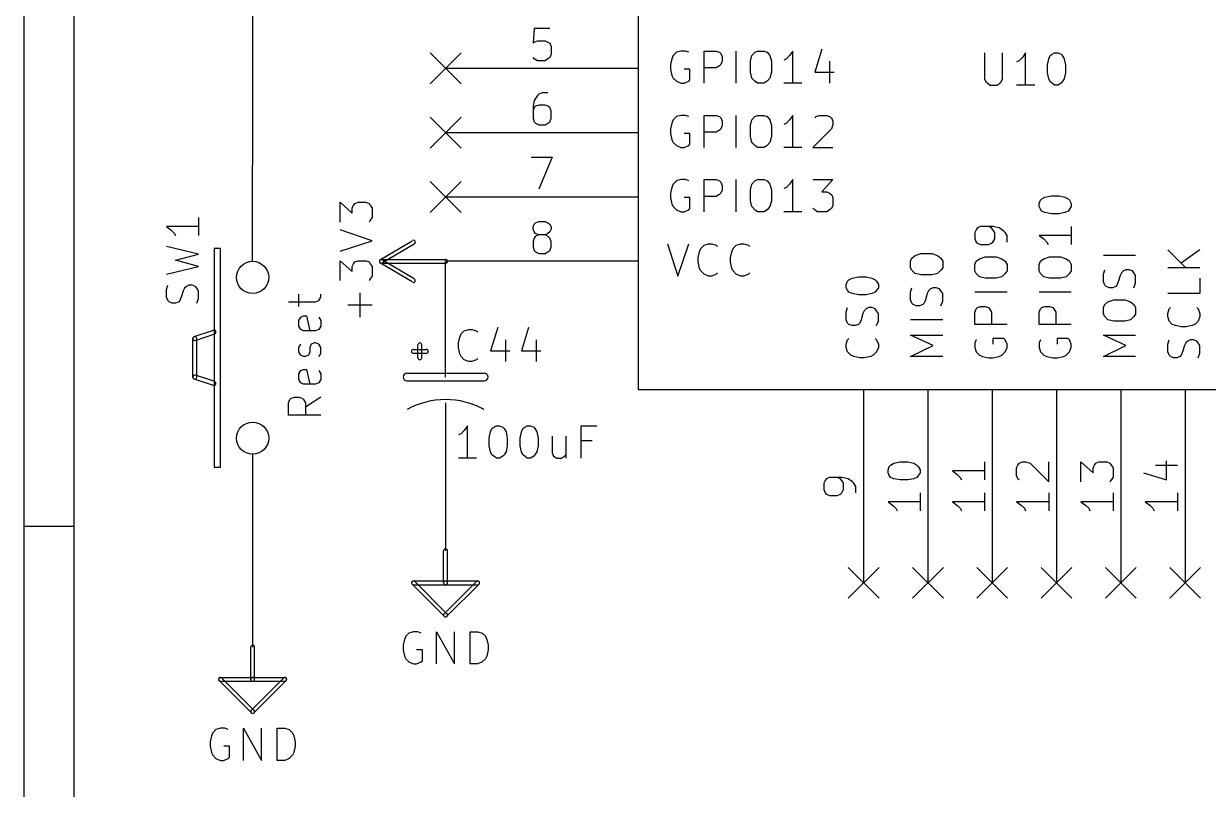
# Model space of a CAD drawing. Extents: x 10 to 287, y -200 to -10.
# Drawn here: x 10.01 to 56.79, y -70.38 to -40.14 of the extents above; entities that cross this region are included whole.
import ezdxf

# ---------------------------------------------------------------- set-up
doc = ezdxf.new("R2010")
doc.units = 0
doc.header["$MEASUREMENT"] = 0

msp = doc.modelspace()

# ---------------------------------------------------------------- linework, layer by layer
at = {"layer": 'Blue 2'}
for p, q in [((26.0604, -41.3004), (27.2796, -42.5196)), ((27.2796, -41.3004), (26.0604, -42.5196)), ((26.0604, -43.8404), (27.2796, -45.0596)), ((27.2796, -43.8404), (26.0604, -45.0596)), ((26.0604, -46.3804), (27.2796, -47.5996)), ((27.2796, -46.3804), (26.0604, -47.5996)), ((42.5704, -61.6204), (43.7896, -62.8396)), ((43.7896, -61.6204), (42.5704, -62.8396)), ((45.1104, -61.6204), (46.3296, -62.8396)), ((46.3296, -61.6204), (45.1104, -62.8396)), ((47.6504, -61.6204), (48.8696, -62.8396)), ((48.8696, -61.6204), (47.6504, -62.8396)), ((50.1904, -61.6204), (51.4096, -62.8396)), ((51.4096, -61.6204), (50.1904, -62.8396)), ((52.7304, -61.6204), (53.9496, -62.8396)), ((53.9496, -61.6204), (52.7304, -62.8396)), ((55.2704, -61.6204), (56.4896, -62.8396)), ((56.4896, -61.6204), (55.2704, -62.8396))]:
    msp.add_line(p, q, dxfattribs=at)
at = {"layer": 'Cyan 2'}
for p, q in [((41.529, -41.148), (41.2496, -42.0624)), ((35.6108, -41.529), (35.56, -41.7576)), ((35.6616, -41.402), (35.6108, -41.529)), ((35.7886, -41.275), (35.6616, -41.402)), ((35.9664, -41.2242), (35.7886, -41.275)), ((36.1442, -41.2242), (35.9664, -41.2242)), ((36.2712, -41.275), (36.1442, -41.2242)), ((36.8808, -42.4942), (36.8808, -41.2242)), ((36.8808, -41.2242), (37.3634, -41.2242)), ((37.3634, -41.2242), (37.4904, -41.275)), ((37.4904, -41.275), (37.5412, -41.3258)), ((37.5412, -41.3258), (37.592, -41.4528)), ((37.592, -41.6306), (37.5412, -41.7576)), ((37.592, -41.4528), (37.592, -41.6306)), ((38.1508, -42.4942), (38.1508, -41.2242)), ((38.7096, -41.6306), (38.7604, -41.402)), ((38.7096, -42.0624), (38.7096, -41.6306)), ((38.7604, -41.402), (38.8874, -41.275)), ((38.8874, -41.275), (38.989, -41.2242)), ((38.989, -41.2242), (39.243, -41.2242)), ((39.243, -41.2242), (39.37, -41.275)), ((39.37, -41.275), (39.4716, -41.402)), ((39.4716, -41.402), (39.5478, -41.6306)), ((39.5478, -41.6306), (39.5478, -42.0624)), ((40.132, -41.529), (40.0304, -41.5798)), ((40.259, -41.402), (40.132, -41.529)), ((40.386, -41.2242), (40.259, -41.402)), ((40.386, -42.4942), (40.386, -41.2242)), ((41.8338, -41.6306), (41.8338, -42.4942)), ((47.9552, -41.3004), (47.9552, -42.3164)), ((48.6664, -42.3164), (48.6664, -41.3004)), ((49.3268, -41.6052), (49.2252, -41.656)), ((49.4538, -41.4782), (49.3268, -41.6052)), ((49.5808, -41.3004), (49.4538, -41.4782)), ((49.5808, -42.5704), (49.5808, -41.3004)), ((50.4444, -41.783), (50.4952, -41.529)), ((50.4952, -41.529), (50.546, -41.402)), ((50.546, -41.402), (50.6222, -41.3512)), ((50.6222, -41.3512), (50.7238, -41.3004)), ((50.7238, -41.3004), (50.8508, -41.3004)), ((50.8508, -41.3004), (50.9778, -41.3512)), ((50.9778, -41.3512), (51.0286, -41.402)), ((51.0286, -41.402), (51.1048, -41.529)), ((51.1048, -41.529), (51.1556, -41.783)), ((35.56, -41.7576), (35.56, -41.9354)), ((35.56, -41.9354), (35.6108, -42.1894)), ((36.322, -41.9354), (36.0934, -41.9354)), ((36.322, -42.3672), (36.322, -41.9354)), ((37.3634, -41.8846), (36.8808, -41.8846)), ((37.4904, -41.8084), (37.3634, -41.8846)), ((37.5412, -41.7576), (37.4904, -41.8084)), ((38.7604, -42.291), (38.7096, -42.0624)), ((39.5478, -42.0624), (39.4716, -42.291)), ((41.2496, -42.0624), (42.0116, -42.0624)), ((50.4444, -42.0878), (50.4444, -41.783)), ((50.4952, -42.3164), (50.4444, -42.0878)), ((51.1556, -42.0878), (51.1048, -42.3164)), ((51.1556, -41.783), (51.1556, -42.0878)), ((35.6108, -42.1894), (35.6616, -42.291)), ((35.6616, -42.291), (35.7886, -42.418)), ((35.7886, -42.418), (35.9664, -42.4942)), ((35.9664, -42.4942), (36.0934, -42.4942)), ((36.0934, -42.4942), (36.2712, -42.418)), ((36.2712, -42.418), (36.322, -42.3672)), ((38.8874, -42.418), (38.7604, -42.291)), ((38.989, -42.4942), (38.8874, -42.418)), ((39.243, -42.4942), (38.989, -42.4942)), ((39.37, -42.418), (39.243, -42.4942)), ((39.4716, -42.291), (39.37, -42.418)), ((40.7416, -42.4942), (40.0304, -42.4942)), ((47.9552, -42.3164), (48.006, -42.4434)), ((48.006, -42.4434), (48.0822, -42.4942)), ((48.0822, -42.4942), (48.1838, -42.5704)), ((48.1838, -42.5704), (48.4378, -42.5704)), ((48.4378, -42.5704), (48.5648, -42.4942)), ((48.5648, -42.4942), (48.6156, -42.4434)), ((48.6156, -42.4434), (48.6664, -42.3164)), ((49.9364, -42.5704), (49.2252, -42.5704)), ((50.546, -42.4434), (50.4952, -42.3164)), ((50.6222, -42.4942), (50.546, -42.4434)), ((50.7238, -42.5704), (50.6222, -42.4942)), ((50.8508, -42.5704), (50.7238, -42.5704)), ((50.9778, -42.4942), (50.8508, -42.5704)), ((51.0286, -42.4434), (50.9778, -42.4942)), ((51.1048, -42.3164), (51.0286, -42.4434)), ((35.6616, -43.942), (35.6108, -44.069)), ((35.7886, -43.815), (35.6616, -43.942)), ((35.9664, -43.7642), (35.7886, -43.815)), ((36.1442, -43.7642), (35.9664, -43.7642)), ((36.2712, -43.815), (36.1442, -43.7642)), ((36.8808, -45.0342), (36.8808, -43.7642)), ((36.8808, -43.7642), (37.3634, -43.7642)), ((37.3634, -43.7642), (37.4904, -43.815)), ((37.4904, -43.815), (37.5412, -43.8658)), ((37.5412, -43.8658), (37.592, -43.9928)), ((38.1508, -45.0342), (38.1508, -43.7642)), ((38.7096, -44.1706), (38.7604, -43.942)), ((38.7604, -43.942), (38.8874, -43.815)), ((38.8874, -43.815), (38.989, -43.7642)), ((38.989, -43.7642), (39.243, -43.7642)), ((39.243, -43.7642), (39.37, -43.815)), ((39.37, -43.815), (39.4716, -43.942)), ((39.4716, -43.942), (39.5478, -44.1706)), ((40.259, -43.942), (40.132, -44.069)), ((40.386, -43.7642), (40.259, -43.942)), ((40.386, -45.0342), (40.386, -43.7642)), ((41.2496, -43.8658), (41.3004, -43.815)), ((41.3004, -43.815), (41.4274, -43.7642)), ((41.4274, -43.7642), (41.7322, -43.7642)), ((41.7322, -43.7642), (41.8338, -43.815)), ((41.8338, -43.815), (41.91, -43.8658)), ((41.91, -43.8658), (41.9608, -43.9928)), ((35.6108, -44.069), (35.56, -44.2976)), ((35.56, -44.2976), (35.56, -44.4754)), ((37.3634, -44.4246), (36.8808, -44.4246)), ((37.4904, -44.3484), (37.3634, -44.4246)), ((37.5412, -44.2976), (37.4904, -44.3484)), ((37.592, -44.1706), (37.5412, -44.2976)), ((37.592, -43.9928), (37.592, -44.1706)), ((38.7096, -44.6024), (38.7096, -44.1706)), ((39.5478, -44.1706), (39.5478, -44.6024)), ((40.132, -44.069), (40.0304, -44.1198)), ((41.91, -44.2976), (41.1734, -45.0342)), ((41.9608, -44.1198), (41.91, -44.2976)), ((41.9608, -43.9928), (41.9608, -44.1198)), ((35.56, -44.4754), (35.6108, -44.7294)), ((35.6108, -44.7294), (35.6616, -44.831)), ((35.6616, -44.831), (35.7886, -44.958)), ((36.322, -44.4754), (36.0934, -44.4754)), ((36.2712, -44.958), (36.322, -44.9072)), ((36.322, -44.9072), (36.322, -44.4754)), ((38.7604, -44.831), (38.7096, -44.6024)), ((38.8874, -44.958), (38.7604, -44.831)), ((39.4716, -44.831), (39.37, -44.958)), ((39.5478, -44.6024), (39.4716, -44.831)), ((35.7886, -44.958), (35.9664, -45.0342)), ((35.9664, -45.0342), (36.0934, -45.0342)), ((36.0934, -45.0342), (36.2712, -44.958)), ((38.989, -45.0342), (38.8874, -44.958)), ((39.243, -45.0342), (38.989, -45.0342)), ((39.37, -44.958), (39.243, -45.0342)), ((40.7416, -45.0342), (40.0304, -45.0342)), ((41.1734, -45.0342), (41.9608, -45.0342)), ((35.9664, -46.3042), (35.7886, -46.355)), ((36.1442, -46.3042), (35.9664, -46.3042)), ((36.2712, -46.355), (36.1442, -46.3042)), ((36.8808, -47.5742), (36.8808, -46.3042)), ((36.8808, -46.3042), (37.3634, -46.3042)), ((37.3634, -46.3042), (37.4904, -46.355)), ((38.1508, -47.5742), (38.1508, -46.3042)), ((38.8874, -46.355), (38.989, -46.3042)), ((38.989, -46.3042), (39.243, -46.3042)), ((39.243, -46.3042), (39.37, -46.355)), ((40.386, -46.3042), (40.259, -46.482)), ((40.386, -47.5742), (40.386, -46.3042)), ((41.1734, -46.3042), (41.9608, -46.3042)), ((41.9608, -46.3042), (41.529, -46.7868)), ((35.6108, -46.609), (35.56, -46.8376)), ((35.6616, -46.482), (35.6108, -46.609)), ((35.7886, -46.355), (35.6616, -46.482)), ((37.4904, -46.355), (37.5412, -46.4058)), ((37.5412, -46.4058), (37.592, -46.5328)), ((37.592, -46.7106), (37.5412, -46.8376)), ((37.592, -46.5328), (37.592, -46.7106)), ((38.7096, -46.7106), (38.7604, -46.482)), ((38.7096, -47.1424), (38.7096, -46.7106)), ((38.7604, -46.482), (38.8874, -46.355)), ((39.37, -46.355), (39.4716, -46.482)), ((39.4716, -46.482), (39.5478, -46.7106)), ((39.5478, -46.7106), (39.5478, -47.1424)), ((40.132, -46.609), (40.0304, -46.6598)), ((40.259, -46.482), (40.132, -46.609)), ((41.529, -46.7868), (41.7322, -46.7868)), ((41.7322, -46.7868), (41.8338, -46.8376)), ((22.5044, -47.9806), (22.5044, -47.1932)), ((22.5044, -47.1932), (22.987, -47.625)), ((23.0378, -47.3202), (23.0886, -47.244)), ((23.0886, -47.244), (23.2156, -47.1932)), ((23.2156, -47.1932), (23.5204, -47.1932)), ((23.5204, -47.1932), (23.6474, -47.244)), ((23.6474, -47.244), (23.6982, -47.3202)), ((35.56, -46.8376), (35.56, -47.0154)), ((35.56, -47.0154), (35.6108, -47.2694)), ((36.322, -47.0154), (36.0934, -47.0154)), ((36.322, -47.4472), (36.322, -47.0154)), ((37.3634, -46.9646), (36.8808, -46.9646)), ((37.4904, -46.8884), (37.3634, -46.9646)), ((37.5412, -46.8376), (37.4904, -46.8884)), ((38.7604, -47.371), (38.7096, -47.1424)), ((39.5478, -47.1424), (39.4716, -47.371)), ((41.8338, -46.8376), (41.91, -46.8884)), ((41.91, -46.8884), (41.9608, -47.0154)), ((41.9608, -47.0154), (41.9608, -47.3202)), ((50.1142, -47.244), (50.165, -47.117)), ((50.1142, -47.371), (50.1142, -47.244)), ((50.165, -47.117), (50.2158, -47.0662)), ((50.2158, -47.0662), (50.3428, -46.99)), ((50.3428, -46.99), (50.5968, -46.9392)), ((50.5968, -46.9392), (50.9016, -46.9392)), ((50.9016, -46.9392), (51.1302, -46.99)), ((51.1302, -46.99), (51.2572, -47.0662)), ((51.2572, -47.0662), (51.308, -47.117)), ((51.308, -47.117), (51.3842, -47.244)), ((51.3842, -47.244), (51.3842, -47.371)), ((22.987, -47.4218), (23.0378, -47.3202)), ((22.987, -47.625), (22.987, -47.4218)), ((23.6982, -47.3202), (23.7744, -47.4218)), ((23.7744, -47.4218), (23.7744, -47.8028)), ((35.6108, -47.2694), (35.6616, -47.371)), ((35.6616, -47.371), (35.7886, -47.498)), ((35.7886, -47.498), (35.9664, -47.5742)), ((35.9664, -47.5742), (36.0934, -47.5742)), ((36.0934, -47.5742), (36.2712, -47.498)), ((36.2712, -47.498), (36.322, -47.4472)), ((38.8874, -47.498), (38.7604, -47.371)), ((38.989, -47.5742), (38.8874, -47.498)), ((39.243, -47.5742), (38.989, -47.5742)), ((39.37, -47.498), (39.243, -47.5742)), ((39.4716, -47.371), (39.37, -47.498)), ((40.7416, -47.5742), (40.0304, -47.5742)), ((41.2496, -47.498), (41.1734, -47.4472)), ((41.3512, -47.5742), (41.2496, -47.498)), ((41.7322, -47.5742), (41.3512, -47.5742)), ((41.8338, -47.498), (41.7322, -47.5742)), ((41.91, -47.4472), (41.8338, -47.498)), ((41.9608, -47.3202), (41.91, -47.4472)), ((50.165, -47.4726), (50.1142, -47.371)), ((50.2158, -47.5488), (50.165, -47.4726)), ((50.3428, -47.5996), (50.2158, -47.5488)), ((50.5968, -47.6504), (50.3428, -47.5996)), ((50.9016, -47.6504), (50.5968, -47.6504)), ((51.1302, -47.5996), (50.9016, -47.6504)), ((51.2572, -47.5488), (51.1302, -47.5996)), ((51.308, -47.4726), (51.2572, -47.5488)), ((51.3842, -47.371), (51.308, -47.4726)), ((16.9164, -48.1584), (15.6464, -48.1584)), ((15.6464, -48.1584), (15.8242, -48.2854)), ((16.9164, -47.8028), (16.9164, -48.514)), ((23.6982, -47.9044), (23.6474, -47.9806)), ((23.7744, -47.8028), (23.6982, -47.9044)), ((47.8028, -48.1584), (47.6758, -48.2092)), ((48.2854, -48.1584), (47.8028, -48.1584)), ((48.2346, -48.2092), (48.1076, -48.1584)), ((48.5394, -48.2092), (48.2854, -48.1584)), ((51.3842, -48.1584), (51.3842, -48.8696)), ((15.8242, -48.2854), (15.9512, -48.4124)), ((15.9512, -48.4124), (16.002, -48.514)), ((23.7744, -48.7172), (22.5044, -48.2854)), ((47.625, -48.2854), (47.5742, -48.387)), ((47.5742, -48.387), (47.5742, -48.641)), ((47.5742, -48.641), (47.625, -48.768)), ((47.6758, -48.2092), (47.625, -48.2854)), ((48.2854, -48.2854), (48.2346, -48.2092)), ((48.3616, -48.387), (48.2854, -48.2854)), ((48.2854, -48.768), (48.3616, -48.641)), ((48.3616, -48.641), (48.3616, -48.387)), ((48.7172, -48.3362), (48.5394, -48.2092)), ((48.768, -48.387), (48.7172, -48.3362)), ((48.8442, -48.514), (48.768, -48.387)), ((48.8442, -48.768), (48.8442, -48.514)), ((51.3842, -48.514), (50.1142, -48.514)), ((50.1142, -48.514), (50.292, -48.641)), ((50.292, -48.641), (50.419, -48.768)), ((16.9164, -49.2506), (15.6464, -48.9458)), ((22.5044, -49.1236), (23.7744, -48.7172)), ((35.433, -48.8442), (35.8394, -50.1142)), ((35.8394, -50.1142), (36.2712, -48.8442)), ((36.703, -49.149), (36.7538, -49.022)), ((36.7538, -49.022), (36.8808, -48.895)), ((36.8808, -48.895), (37.0586, -48.8442)), ((37.0586, -48.8442), (37.1856, -48.8442)), ((37.1856, -48.8442), (37.3634, -48.895)), ((37.3634, -48.895), (37.4142, -48.9458)), ((37.973, -49.149), (38.0238, -49.022)), ((38.0238, -49.022), (38.1508, -48.895)), ((38.1508, -48.895), (38.3286, -48.8442)), ((38.3286, -48.8442), (38.4556, -48.8442)), ((38.4556, -48.8442), (38.6334, -48.895)), ((38.6334, -48.895), (38.6842, -48.9458)), ((47.625, -48.768), (47.6758, -48.8188)), ((47.6758, -48.8188), (47.8028, -48.8696)), ((47.8028, -48.8696), (48.1076, -48.8696)), ((48.1076, -48.8696), (48.2346, -48.8188)), ((48.2346, -48.8188), (48.2854, -48.768)), ((50.419, -48.768), (50.4698, -48.8696)), ((55.1942, -49.0728), (55.9054, -49.784)), ((56.4642, -49.0728), (55.7276, -49.6062)), ((16.002, -49.4792), (16.9164, -49.2506)), ((16.9164, -49.7332), (16.002, -49.4792)), ((22.5044, -50.292), (22.5044, -49.5046)), ((22.5044, -49.5046), (22.987, -49.9364)), ((23.0378, -49.6316), (23.0886, -49.5554)), ((23.0886, -49.5554), (23.2156, -49.5046)), ((23.2156, -49.5046), (23.5204, -49.5046)), ((23.5204, -49.5046), (23.6474, -49.5554)), ((23.6474, -49.5554), (23.6982, -49.6316)), ((36.6522, -49.3776), (36.703, -49.149)), ((36.6522, -49.5554), (36.6522, -49.3776)), ((36.703, -49.8094), (36.6522, -49.5554)), ((37.9222, -49.3776), (37.973, -49.149)), ((37.9222, -49.5554), (37.9222, -49.3776)), ((37.973, -49.8094), (37.9222, -49.5554)), ((45.0342, -49.53), (45.085, -49.403)), ((45.0342, -49.784), (45.0342, -49.53)), ((45.085, -49.403), (45.212, -49.3014)), ((45.212, -49.3014), (45.4406, -49.2252)), ((45.4406, -49.2252), (45.8724, -49.2252)), ((45.8724, -49.2252), (46.101, -49.3014)), ((46.101, -49.3014), (46.228, -49.403)), ((46.228, -49.403), (46.3042, -49.53)), ((46.3042, -49.53), (46.3042, -49.784)), ((47.5742, -49.657), (47.625, -49.53)), ((47.625, -49.53), (47.752, -49.4284)), ((47.752, -49.4284), (47.9806, -49.3522)), ((47.9806, -49.3522), (48.4124, -49.3522)), ((48.4124, -49.3522), (48.641, -49.4284)), ((48.641, -49.4284), (48.768, -49.53)), ((48.768, -49.53), (48.8442, -49.657)), ((50.1142, -49.657), (50.165, -49.53)), ((50.165, -49.53), (50.292, -49.4284)), ((50.292, -49.4284), (50.5206, -49.3522)), ((50.5206, -49.3522), (50.9524, -49.3522)), ((50.9524, -49.3522), (51.181, -49.4284)), ((51.181, -49.4284), (51.308, -49.53)), ((51.308, -49.53), (51.3842, -49.657)), ((53.9242, -49.3014), (52.6542, -49.3014)), ((15.6464, -50.038), (16.9164, -49.7332)), ((22.987, -49.7332), (23.0378, -49.6316)), ((22.987, -49.9364), (22.987, -49.7332)), ((23.6982, -49.6316), (23.7744, -49.7332)), ((23.7744, -49.7332), (23.7744, -50.1142)), ((36.7538, -49.911), (36.703, -49.8094)), ((36.8808, -50.038), (36.7538, -49.911)), ((37.0586, -50.1142), (36.8808, -50.038)), ((37.3634, -50.038), (37.1856, -50.1142)), ((37.4142, -49.9872), (37.3634, -50.038)), ((38.0238, -49.911), (37.973, -49.8094)), ((38.1508, -50.038), (38.0238, -49.911)), ((38.3286, -50.1142), (38.1508, -50.038)), ((38.6334, -50.038), (38.4556, -50.1142)), ((38.6842, -49.9872), (38.6334, -50.038)), ((45.085, -49.8856), (45.0342, -49.784)), ((45.212, -50.0126), (45.085, -49.8856)), ((45.4406, -50.0634), (45.212, -50.0126)), ((46.101, -50.0126), (45.8724, -50.0634)), ((46.228, -49.8856), (46.101, -50.0126)), ((46.3042, -49.784), (46.228, -49.8856)), ((47.5742, -49.911), (47.5742, -49.657)), ((47.625, -50.0126), (47.5742, -49.911)), ((47.752, -50.1396), (47.625, -50.0126)), ((48.768, -50.0126), (48.641, -50.1396)), ((48.8442, -49.911), (48.768, -50.0126)), ((48.8442, -49.657), (48.8442, -49.911)), ((50.1142, -49.911), (50.1142, -49.657)), ((50.165, -50.0126), (50.1142, -49.911)), ((50.292, -50.1396), (50.165, -50.0126)), ((51.308, -50.0126), (51.181, -50.1396)), ((51.3842, -49.911), (51.308, -50.0126)), ((51.3842, -49.657), (51.3842, -49.911)), ((52.6542, -50.038), (52.705, -49.8602)), ((52.6542, -50.3428), (52.6542, -50.038)), ((53.3654, -49.9872), (53.3146, -50.0888)), ((53.4416, -49.911), (53.3654, -49.9872)), ((53.5432, -49.8602), (53.4416, -49.911)), ((53.6702, -49.8602), (53.5432, -49.8602)), ((53.7972, -49.911), (53.6702, -49.8602)), ((53.848, -49.9872), (53.7972, -49.911)), ((53.9242, -50.0888), (53.848, -49.9872)), ((56.4642, -49.784), (55.1942, -49.784)), ((15.6464, -50.6476), (15.6972, -50.4698)), ((16.4338, -50.5206), (16.3576, -50.5968)), ((16.5354, -50.4698), (16.4338, -50.5206)), ((16.6624, -50.4698), (16.5354, -50.4698)), ((16.7894, -50.5206), (16.6624, -50.4698)), ((16.8402, -50.5968), (16.7894, -50.5206)), ((23.6982, -50.2158), (23.6474, -50.292)), ((23.7744, -50.1142), (23.6982, -50.2158)), ((37.1856, -50.1142), (37.0586, -50.1142)), ((38.4556, -50.1142), (38.3286, -50.1142)), ((42.4942, -50.4444), (42.545, -50.3174)), ((42.4942, -50.5714), (42.4942, -50.4444)), ((42.545, -50.3174), (42.5958, -50.2666)), ((42.5958, -50.2666), (42.7228, -50.1904)), ((42.7228, -50.1904), (42.9768, -50.1396)), ((42.9768, -50.1396), (43.2816, -50.1396)), ((43.2816, -50.1396), (43.5102, -50.1904)), ((43.5102, -50.1904), (43.6372, -50.2666)), ((43.6372, -50.2666), (43.688, -50.3174)), ((43.688, -50.3174), (43.7642, -50.4444)), ((43.7642, -50.4444), (43.7642, -50.5714)), ((45.8724, -50.0634), (45.4406, -50.0634)), ((47.9806, -50.1904), (47.752, -50.1396)), ((48.4124, -50.1904), (47.9806, -50.1904)), ((48.641, -50.1396), (48.4124, -50.1904)), ((50.5206, -50.1904), (50.292, -50.1396)), ((50.9524, -50.1904), (50.5206, -50.1904)), ((51.181, -50.1396), (50.9524, -50.1904)), ((52.705, -50.4698), (52.6542, -50.3428)), ((52.7558, -50.5206), (52.705, -50.4698)), ((52.8828, -50.5714), (52.7558, -50.5206)), ((53.1368, -50.5206), (53.0098, -50.5714)), ((53.1876, -50.4698), (53.1368, -50.5206)), ((53.2384, -50.3428), (53.1876, -50.4698)), ((53.3146, -50.0888), (53.2384, -50.3428)), ((53.848, -50.5714), (53.9242, -50.3936)), ((53.9242, -50.3936), (53.9242, -50.0888)), ((56.4642, -50.1904), (56.4642, -50.8)), ((15.6464, -50.9524), (15.6464, -50.6476)), ((15.6972, -51.0794), (15.6464, -50.9524)), ((16.2306, -50.9524), (16.1798, -51.0794)), ((16.3068, -50.6984), (16.2306, -50.9524)), ((16.3576, -50.5968), (16.3068, -50.6984)), ((16.9164, -50.6984), (16.8402, -50.5968)), ((16.9164, -51.0032), (16.9164, -50.6984)), ((20.8788, -51.308), (20.8788, -50.8254)), ((21.6662, -51.0794), (21.7424, -50.9524)), ((21.7424, -50.9524), (21.7424, -50.8254)), ((23.2918, -51.7398), (23.2918, -50.7746)), ((42.545, -50.673), (42.4942, -50.5714)), ((42.5958, -50.7492), (42.545, -50.673)), ((42.7228, -50.8), (42.5958, -50.7492)), ((42.9768, -50.8508), (42.7228, -50.8)), ((43.2816, -50.8508), (42.9768, -50.8508)), ((43.5102, -50.8), (43.2816, -50.8508)), ((43.6372, -50.7492), (43.5102, -50.8)), ((43.688, -50.673), (43.6372, -50.7492)), ((43.7642, -50.5714), (43.688, -50.673)), ((45.0342, -50.7492), (45.085, -50.5714)), ((45.0342, -51.054), (45.0342, -50.7492)), ((45.6946, -50.8), (45.6184, -51.054)), ((45.7454, -50.6984), (45.6946, -50.8)), ((45.8216, -50.6222), (45.7454, -50.6984)), ((45.9232, -50.5714), (45.8216, -50.6222)), ((46.0502, -50.5714), (45.9232, -50.5714)), ((46.1772, -50.6222), (46.0502, -50.5714)), ((46.228, -50.6984), (46.1772, -50.6222)), ((46.3042, -50.8), (46.228, -50.6984)), ((46.3042, -51.1048), (46.3042, -50.8)), ((48.8442, -50.7492), (47.5742, -50.7492)), ((51.3842, -50.7492), (50.1142, -50.7492)), ((53.0098, -50.5714), (52.8828, -50.5714)), ((56.4642, -50.8), (55.1942, -50.8)), ((15.748, -51.1302), (15.6972, -51.0794)), ((15.875, -51.181), (15.748, -51.1302)), ((16.002, -51.181), (15.875, -51.181)), ((16.129, -51.1302), (16.002, -51.181)), ((16.1798, -51.0794), (16.129, -51.1302)), ((16.8402, -51.181), (16.9164, -51.0032)), ((20.4724, -51.1302), (21.5392, -51.1302)), ((21.5392, -51.1302), (21.6662, -51.0794)), ((23.7744, -51.2572), (22.8092, -51.2572)), ((42.4942, -51.5366), (42.545, -51.3588)), ((43.2816, -51.4096), (43.2054, -51.4858)), ((43.3832, -51.3588), (43.2816, -51.4096)), ((43.5102, -51.3588), (43.3832, -51.3588)), ((43.6372, -51.4096), (43.5102, -51.3588)), ((43.688, -51.4858), (43.6372, -51.4096)), ((45.085, -51.181), (45.0342, -51.054)), ((45.1358, -51.2318), (45.085, -51.181)), ((45.2628, -51.2826), (45.1358, -51.2318)), ((45.3898, -51.2826), (45.2628, -51.2826)), ((45.5168, -51.2318), (45.3898, -51.2826)), ((45.5676, -51.181), (45.5168, -51.2318)), ((45.6184, -51.054), (45.5676, -51.181)), ((46.228, -51.2826), (46.3042, -51.1048)), ((47.5742, -51.5366), (47.625, -51.4096)), ((47.625, -51.4096), (47.6758, -51.3588)), ((47.6758, -51.3588), (47.8028, -51.308)), ((47.8028, -51.308), (47.9806, -51.308)), ((47.9806, -51.308), (48.1076, -51.3588)), ((48.1076, -51.3588), (48.1584, -51.4096)), ((48.1584, -51.4096), (48.2346, -51.5366)), ((50.1142, -51.5366), (50.165, -51.4096)), ((50.165, -51.4096), (50.2158, -51.3588)), ((50.2158, -51.3588), (50.3428, -51.308)), ((50.3428, -51.308), (50.5206, -51.308)), ((50.5206, -51.308), (50.6476, -51.3588)), ((50.6476, -51.3588), (50.6984, -51.4096)), ((50.6984, -51.4096), (50.7746, -51.5366)), ((52.6542, -51.3588), (52.705, -51.2318)), ((52.6542, -51.6128), (52.6542, -51.3588)), ((52.705, -51.2318), (52.832, -51.1302)), ((52.832, -51.1302), (53.0606, -51.054)), ((53.0606, -51.054), (53.4924, -51.054)), ((53.4924, -51.054), (53.721, -51.1302)), ((53.721, -51.1302), (53.848, -51.2318)), ((53.848, -51.2318), (53.9242, -51.3588)), ((53.9242, -51.3588), (53.9242, -51.6128)), ((55.1942, -51.5874), (55.245, -51.4096)), ((55.245, -51.4096), (55.2958, -51.3588)), ((56.3372, -51.3588), (56.388, -51.4096)), ((56.388, -51.4096), (56.4642, -51.5874)), ((20.8788, -51.8668), (20.955, -51.7398)), ((20.8788, -52.0954), (20.8788, -51.8668)), ((20.955, -51.7398), (21.0566, -51.689)), ((21.0566, -51.689), (21.1836, -51.689)), ((21.1836, -51.689), (21.3106, -52.2732)), ((21.6662, -51.7398), (21.7424, -51.8668)), ((21.7424, -51.8668), (21.7424, -52.0954)), ((42.4942, -51.8414), (42.4942, -51.5366)), ((42.545, -51.9684), (42.4942, -51.8414)), ((43.0784, -51.8414), (43.0276, -51.9684)), ((43.1546, -51.5874), (43.0784, -51.8414)), ((43.2054, -51.4858), (43.1546, -51.5874)), ((43.7642, -51.5874), (43.688, -51.4858)), ((43.688, -52.07), (43.7642, -51.8922)), ((43.7642, -51.8922), (43.7642, -51.5874)), ((46.3042, -51.8414), (45.0342, -51.8414)), ((47.5742, -52.0192), (47.5742, -51.5366)), ((48.2346, -51.5366), (48.2346, -52.0192)), ((50.1142, -52.0192), (50.1142, -51.5366)), ((50.7746, -51.5366), (50.7746, -52.0192)), ((52.705, -51.7144), (52.6542, -51.6128)), ((52.832, -51.8414), (52.705, -51.7144)), ((53.0606, -51.8922), (52.832, -51.8414)), ((53.4924, -51.8922), (53.0606, -51.8922)), ((53.721, -51.8414), (53.4924, -51.8922)), ((53.848, -51.7144), (53.721, -51.8414)), ((53.9242, -51.6128), (53.848, -51.7144)), ((55.1942, -51.7144), (55.1942, -51.5874)), ((55.245, -51.8922), (55.1942, -51.7144)), ((55.372, -52.0192), (55.245, -51.8922)), ((56.388, -51.8922), (56.261, -52.0192)), ((56.4642, -51.7144), (56.388, -51.8922)), ((56.4642, -51.5874), (56.4642, -51.7144)), ((20.955, -52.2224), (20.8788, -52.0954)), ((21.0566, -52.2732), (20.955, -52.2224)), ((21.5392, -52.2732), (21.0566, -52.2732)), ((21.6662, -52.2224), (21.5392, -52.2732)), ((21.7424, -52.0954), (21.6662, -52.2224)), ((27.2288, -52.5272), (27.2796, -52.4002)), ((27.2796, -52.4002), (27.4066, -52.2732)), ((27.4066, -52.2732), (27.5844, -52.2224)), ((27.5844, -52.2224), (27.7114, -52.2224)), ((27.7114, -52.2224), (27.8892, -52.2732)), ((27.8892, -52.2732), (27.94, -52.324)), ((28.7274, -52.1462), (28.448, -53.0606)), ((29.9466, -52.1462), (29.6672, -53.0606)), ((42.5958, -52.0192), (42.545, -51.9684)), ((42.7228, -52.07), (42.5958, -52.0192)), ((42.8498, -52.07), (42.7228, -52.07)), ((42.9768, -52.0192), (42.8498, -52.07)), ((43.0276, -51.9684), (42.9768, -52.0192)), ((48.8442, -52.0192), (47.5742, -52.0192)), ((51.3842, -52.0192), (50.1142, -52.0192)), ((55.499, -52.07), (55.372, -52.0192)), ((55.7276, -52.1208), (55.499, -52.07)), ((55.9054, -52.1208), (55.7276, -52.1208)), ((56.1594, -52.07), (55.9054, -52.1208)), ((56.261, -52.0192), (56.1594, -52.07)), ((20.8788, -52.9336), (20.955, -52.8066)), ((21.3614, -52.8066), (21.3106, -52.9336)), ((21.4884, -52.7558), (21.3614, -52.8066)), ((21.5392, -52.7558), (21.4884, -52.7558)), ((21.6662, -52.8066), (21.5392, -52.7558)), ((21.7424, -52.9336), (21.6662, -52.8066)), ((27.178, -52.7558), (27.2288, -52.5272)), ((27.178, -52.9336), (27.178, -52.7558)), ((29.0322, -52.6288), (29.0322, -53.4924)), ((30.2514, -52.6288), (30.2514, -53.4924)), ((42.4942, -52.8066), (42.545, -52.6288)), ((42.4942, -52.9336), (42.4942, -52.8066)), ((42.545, -52.6288), (42.5958, -52.578)), ((43.6372, -52.578), (43.688, -52.6288)), ((43.688, -52.6288), (43.7642, -52.8066)), ((43.7642, -52.8066), (43.7642, -52.9336)), ((45.9232, -52.8574), (45.0342, -52.451)), ((45.0342, -52.451), (46.3042, -52.451)), ((45.0342, -53.2892), (45.9232, -52.8574)), ((47.625, -52.6288), (47.5742, -52.7558)), ((47.5742, -52.7558), (47.5742, -52.9336)), ((48.7172, -52.578), (48.2854, -52.578)), ((48.2854, -52.578), (48.2854, -52.8066)), ((48.768, -52.6288), (48.7172, -52.578)), ((48.8442, -52.8066), (48.768, -52.6288)), ((48.8442, -52.9336), (48.8442, -52.8066)), ((50.165, -52.6288), (50.1142, -52.7558)), ((50.1142, -52.7558), (50.1142, -52.9336)), ((51.2572, -52.578), (50.8254, -52.578)), ((50.8254, -52.578), (50.8254, -52.8066)), ((51.308, -52.6288), (51.2572, -52.578)), ((51.3842, -52.8066), (51.308, -52.6288)), ((51.3842, -52.9336), (51.3842, -52.8066)), ((53.5432, -52.8574), (52.6542, -52.451)), ((52.6542, -52.451), (53.9242, -52.451)), ((52.6542, -53.2892), (53.5432, -52.8574)), ((55.1942, -52.8066), (55.245, -52.6288)), ((55.1942, -53.1114), (55.1942, -52.8066)), ((55.8546, -52.8574), (55.7784, -53.1114)), ((55.9054, -52.7558), (55.8546, -52.8574)), ((55.9816, -52.6796), (55.9054, -52.7558)), ((56.0832, -52.6288), (55.9816, -52.6796)), ((56.2102, -52.6288), (56.0832, -52.6288)), ((56.3372, -52.6796), (56.2102, -52.6288)), ((56.388, -52.7558), (56.3372, -52.6796)), ((56.4642, -52.8574), (56.388, -52.7558)), ((56.4642, -53.1622), (56.4642, -52.8574)), ((20.8788, -53.1114), (20.8788, -52.9336)), ((20.955, -53.2384), (20.8788, -53.1114)), ((21.0566, -53.2892), (20.955, -53.2384)), ((21.1328, -53.2892), (21.0566, -53.2892)), ((21.2598, -53.2384), (21.1328, -53.2892)), ((21.3106, -53.1114), (21.2598, -53.2384)), ((21.3106, -52.9336), (21.3106, -53.1114)), ((21.6662, -53.2892), (21.7424, -53.1876)), ((21.7424, -53.1876), (21.7424, -52.9336)), ((27.2288, -53.1876), (27.178, -52.9336)), ((27.2796, -53.2892), (27.2288, -53.1876)), ((27.4066, -53.4162), (27.2796, -53.2892)), ((28.448, -53.0606), (29.21, -53.0606)), ((29.6672, -53.0606), (30.4292, -53.0606)), ((42.545, -53.1114), (42.4942, -52.9336)), ((42.672, -53.2384), (42.545, -53.1114)), ((42.799, -53.2892), (42.672, -53.2384)), ((43.0276, -53.34), (42.799, -53.2892)), ((43.4594, -53.2892), (43.2054, -53.34)), ((43.561, -53.2384), (43.4594, -53.2892)), ((43.688, -53.1114), (43.561, -53.2384)), ((43.7642, -52.9336), (43.688, -53.1114)), ((46.3042, -53.2892), (45.0342, -53.2892)), ((47.5742, -52.9336), (47.625, -53.1114)), ((47.625, -53.1114), (47.752, -53.2384)), ((47.752, -53.2384), (47.879, -53.2892)), ((47.879, -53.2892), (48.1076, -53.34)), ((48.2854, -53.34), (48.5394, -53.2892)), ((48.5394, -53.2892), (48.641, -53.2384)), ((48.641, -53.2384), (48.768, -53.1114)), ((48.768, -53.1114), (48.8442, -52.9336)), ((50.1142, -52.9336), (50.165, -53.1114)), ((50.165, -53.1114), (50.292, -53.2384)), ((50.292, -53.2384), (50.419, -53.2892)), ((50.419, -53.2892), (50.6476, -53.34)), ((50.8254, -53.34), (51.0794, -53.2892)), ((51.0794, -53.2892), (51.181, -53.2384)), ((51.181, -53.2384), (51.308, -53.1114)), ((51.308, -53.1114), (51.3842, -52.9336)), ((53.9242, -53.2892), (52.6542, -53.2892)), ((55.245, -53.2384), (55.1942, -53.1114)), ((55.2958, -53.2892), (55.245, -53.2384)), ((55.4228, -53.34), (55.2958, -53.2892)), ((55.6768, -53.2892), (55.5498, -53.34)), ((55.7276, -53.2384), (55.6768, -53.2892)), ((55.7784, -53.1114), (55.7276, -53.2384)), ((56.388, -53.34), (56.4642, -53.1622)), ((20.955, -53.848), (21.0566, -53.7972)), ((21.0566, -53.7972), (21.1836, -53.7972)), ((21.1836, -53.7972), (21.3106, -54.3814)), ((27.5844, -53.4924), (27.4066, -53.4162)), ((27.7114, -53.4924), (27.5844, -53.4924)), ((27.8892, -53.4162), (27.7114, -53.4924)), ((27.94, -53.3654), (27.8892, -53.4162)), ((43.2054, -53.34), (43.0276, -53.34)), ((48.1076, -53.34), (48.2854, -53.34)), ((50.6476, -53.34), (50.8254, -53.34)), ((55.5498, -53.34), (55.4228, -53.34)), ((20.8788, -53.975), (20.955, -53.848)), ((20.8788, -54.2036), (20.8788, -53.975)), ((20.955, -54.3306), (20.8788, -54.2036)), ((21.6662, -53.848), (21.7424, -53.975)), ((21.7424, -54.2036), (21.6662, -54.3306)), ((21.7424, -53.975), (21.7424, -54.2036)), ((21.0566, -54.3814), (20.955, -54.3306)), ((21.5392, -54.3814), (21.0566, -54.3814)), ((21.6662, -54.3306), (21.5392, -54.3814)), ((20.4724, -55.118), (20.5232, -54.991)), ((20.4724, -55.6006), (20.4724, -55.118)), ((20.5232, -54.991), (20.574, -54.9402)), ((20.574, -54.9402), (20.701, -54.8894)), ((20.701, -54.8894), (20.8788, -54.8894)), ((20.8788, -54.8894), (21.0058, -54.9402)), ((21.0058, -54.9402), (21.0566, -54.991)), ((21.0566, -54.991), (21.1328, -55.118)), ((21.7424, -54.8894), (21.1328, -55.2958)), ((21.1328, -55.118), (21.1328, -55.6006)), ((21.7424, -55.6006), (20.4724, -55.6006)), ((27.5336, -56.0324), (27.4066, -56.2102)), ((27.5336, -57.3024), (27.5336, -56.0324)), ((28.448, -56.261), (28.4988, -56.134)), ((28.4988, -56.134), (28.575, -56.0832)), ((28.575, -56.0832), (28.6766, -56.0324)), ((28.6766, -56.0324), (28.8036, -56.0324)), ((28.8036, -56.0324), (28.9306, -56.0832)), ((28.9306, -56.0832), (28.9814, -56.134)), ((28.9814, -56.134), (29.0576, -56.261)), ((29.6672, -56.261), (29.718, -56.134)), ((29.718, -56.134), (29.7942, -56.0832)), ((29.7942, -56.0832), (29.8958, -56.0324)), ((29.8958, -56.0324), (30.0228, -56.0324)), ((30.0228, -56.0324), (30.1498, -56.0832)), ((30.1498, -56.0832), (30.2006, -56.134)), ((30.2006, -56.134), (30.2768, -56.261)), ((32.0294, -57.3024), (32.0294, -56.0324)), ((32.0294, -56.0324), (32.639, -56.0324)), ((27.2796, -56.3372), (27.178, -56.388)), ((27.4066, -56.2102), (27.2796, -56.3372)), ((28.3972, -56.515), (28.448, -56.261)), ((28.3972, -56.8198), (28.3972, -56.515)), ((29.0576, -56.261), (29.1084, -56.515)), ((29.1084, -56.515), (29.1084, -56.8198)), ((29.6164, -56.515), (29.6672, -56.261)), ((29.6164, -56.8198), (29.6164, -56.515)), ((30.2768, -56.261), (30.3276, -56.515)), ((30.3276, -56.515), (30.3276, -56.8198)), ((30.8864, -56.4388), (30.8864, -57.0992)), ((31.4198, -56.4388), (31.4198, -57.3024)), ((28.448, -57.0484), (28.3972, -56.8198)), ((28.4988, -57.1754), (28.448, -57.0484)), ((29.0576, -57.0484), (28.9814, -57.1754)), ((29.1084, -56.8198), (29.0576, -57.0484)), ((29.6672, -57.0484), (29.6164, -56.8198)), ((29.718, -57.1754), (29.6672, -57.0484)), ((30.2768, -57.0484), (30.2006, -57.1754)), ((30.3276, -56.8198), (30.2768, -57.0484)), ((32.4612, -56.6166), (32.0294, -56.6166)), ((27.8892, -57.3024), (27.178, -57.3024)), ((28.575, -57.2262), (28.4988, -57.1754)), ((28.6766, -57.3024), (28.575, -57.2262)), ((28.8036, -57.3024), (28.6766, -57.3024)), ((28.9306, -57.2262), (28.8036, -57.3024)), ((28.9814, -57.1754), (28.9306, -57.2262)), ((29.7942, -57.2262), (29.718, -57.1754)), ((29.8958, -57.3024), (29.7942, -57.2262)), ((30.0228, -57.3024), (29.8958, -57.3024)), ((30.1498, -57.2262), (30.0228, -57.3024)), ((30.2006, -57.1754), (30.1498, -57.2262)), ((30.8864, -57.0992), (30.9372, -57.2262)), ((30.9372, -57.2262), (31.0642, -57.3024)), ((31.0642, -57.3024), (31.242, -57.3024)), ((31.242, -57.3024), (31.369, -57.2262)), ((31.369, -57.2262), (31.4198, -57.1754)), ((25.0444, -64.4652), (24.9936, -64.6938)), ((25.0952, -64.3382), (25.0444, -64.4652)), ((25.2222, -64.2112), (25.0952, -64.3382)), ((25.4, -64.1604), (25.2222, -64.2112)), ((25.5778, -64.1604), (25.4, -64.1604)), ((25.7048, -64.2112), (25.5778, -64.1604)), ((26.3144, -65.4304), (26.3144, -64.1604)), ((26.3144, -64.1604), (27.0256, -65.4304)), ((27.0256, -65.4304), (27.0256, -64.1604)), ((27.6352, -65.4304), (27.6352, -64.1604)), ((27.6352, -64.1604), (27.94, -64.1604)), ((27.94, -64.1604), (28.1178, -64.2112)), ((28.1178, -64.2112), (28.2448, -64.3382)), ((28.2448, -64.3382), (28.2956, -64.4652)), ((28.2956, -64.4652), (28.3464, -64.6938)), ((24.9936, -64.6938), (24.9936, -64.8716)), ((24.9936, -64.8716), (25.0444, -65.1256)), ((25.7556, -64.8716), (25.527, -64.8716)), ((25.7556, -65.3034), (25.7556, -64.8716)), ((28.3464, -64.8716), (28.2956, -65.1256)), ((28.3464, -64.6938), (28.3464, -64.8716)), ((25.0444, -65.1256), (25.0952, -65.2272)), ((25.0952, -65.2272), (25.2222, -65.3542)), ((25.2222, -65.3542), (25.4, -65.4304)), ((25.4, -65.4304), (25.527, -65.4304)), ((25.527, -65.4304), (25.7048, -65.3542)), ((25.7048, -65.3542), (25.7556, -65.3034)), ((27.94, -65.4304), (27.6352, -65.4304)), ((28.1178, -65.3542), (27.94, -65.4304)), ((28.2448, -65.2272), (28.1178, -65.3542)), ((28.2956, -65.1256), (28.2448, -65.2272)), ((17.4244, -68.2752), (17.3736, -68.5038)), ((17.4752, -68.1482), (17.4244, -68.2752)), ((17.6022, -68.0212), (17.4752, -68.1482)), ((17.78, -67.9704), (17.6022, -68.0212)), ((17.9578, -67.9704), (17.78, -67.9704)), ((18.0848, -68.0212), (17.9578, -67.9704)), ((18.6944, -69.2404), (18.6944, -67.9704)), ((18.6944, -67.9704), (19.4056, -69.2404)), ((19.4056, -69.2404), (19.4056, -67.9704)), ((20.0152, -69.2404), (20.0152, -67.9704)), ((20.0152, -67.9704), (20.32, -67.9704)), ((20.32, -67.9704), (20.4978, -68.0212)), ((20.4978, -68.0212), (20.6248, -68.1482)), ((20.6248, -68.1482), (20.6756, -68.2752)), ((20.6756, -68.2752), (20.7264, -68.5038)), ((17.3736, -68.5038), (17.3736, -68.6816)), ((17.3736, -68.6816), (17.4244, -68.9356)), ((18.1356, -68.6816), (17.907, -68.6816)), ((18.1356, -69.1134), (18.1356, -68.6816)), ((20.7264, -68.6816), (20.6756, -68.9356)), ((20.7264, -68.5038), (20.7264, -68.6816)), ((17.4244, -68.9356), (17.4752, -69.0372)), ((17.4752, -69.0372), (17.6022, -69.1642)), ((17.6022, -69.1642), (17.78, -69.2404)), ((17.78, -69.2404), (17.907, -69.2404)), ((17.907, -69.2404), (18.0848, -69.1642)), ((18.0848, -69.1642), (18.1356, -69.1134)), ((20.32, -69.2404), (20.0152, -69.2404)), ((20.4978, -69.1642), (20.32, -69.2404)), ((20.6248, -69.0372), (20.4978, -69.1642)), ((20.6756, -68.9356), (20.6248, -69.0372))]:
    msp.add_line(p, q, dxfattribs=at)
at = {"layer": 'Green 2'}
for p, q in [((19.05, -30.48), (19.05, -45.72)), ((26.67, -52.07), (26.67, -49.53)), ((26.67, -57.15), (26.67, -60.96)), ((19.05, -60.96), (19.05, -64.77))]:
    msp.add_line(p, q, dxfattribs=at)
at = {"layer": 'Red 2'}
for p, q in [((10.0076, -10.0076), (10.0076, -200)), ((11.9888, -11.9888), (11.9888, -198.018)), ((34.29, -54.61), (34.29, -24.13)), ((30.1752, -40.3352), (30.1244, -40.9194)), ((30.7848, -40.3352), (30.1752, -40.3352)), ((30.1244, -40.9194), (30.1752, -40.8686)), ((30.1752, -40.8686), (30.3022, -40.8178)), ((30.3022, -40.8178), (30.607, -40.8178)), ((30.607, -40.8178), (30.7086, -40.8686)), ((30.7086, -40.8686), (30.7848, -40.9194)), ((30.7848, -40.9194), (30.8356, -41.0464)), ((30.8356, -41.0464), (30.8356, -41.3512)), ((30.1752, -41.529), (30.1244, -41.4782)), ((30.3022, -41.6052), (30.1752, -41.529)), ((30.607, -41.6052), (30.3022, -41.6052)), ((30.7086, -41.529), (30.607, -41.6052)), ((30.7848, -41.4782), (30.7086, -41.529)), ((30.8356, -41.3512), (30.7848, -41.4782)), ((34.29, -41.91), (26.67, -41.91)), ((30.3022, -42.9768), (30.1752, -43.18)), ((30.353, -42.926), (30.3022, -42.9768)), ((30.48, -42.8752), (30.353, -42.926)), ((30.7086, -42.8752), (30.48, -42.8752)), ((30.1752, -43.18), (30.1244, -43.4086)), ((30.1244, -43.4086), (30.1244, -43.8912)), ((30.1752, -43.4594), (30.1244, -43.5864)), ((30.226, -43.4086), (30.1752, -43.4594)), ((30.353, -43.3578), (30.226, -43.4086)), ((30.607, -43.3578), (30.353, -43.3578)), ((30.7086, -43.4086), (30.607, -43.3578)), ((30.7848, -43.4594), (30.7086, -43.4086)), ((30.8356, -43.5864), (30.7848, -43.4594)), ((30.1244, -43.8912), (30.1752, -44.0182)), ((30.7848, -44.0182), (30.8356, -43.8912)), ((30.8356, -43.8912), (30.8356, -43.5864)), ((30.1752, -44.0182), (30.226, -44.069)), ((30.226, -44.069), (30.353, -44.1452)), ((30.353, -44.1452), (30.607, -44.1452)), ((30.607, -44.1452), (30.7086, -44.069)), ((30.7086, -44.069), (30.7848, -44.0182)), ((34.29, -44.45), (26.67, -44.45)), ((19.05, -49.53), (19.05, -45.72)), ((30.0482, -45.4152), (30.8864, -45.4152)), ((30.8864, -45.4152), (30.353, -46.6852)), ((34.29, -46.99), (26.67, -46.99)), ((30.1244, -48.1838), (30.1752, -48.0568)), ((30.1244, -48.26), (30.1244, -48.1838)), ((30.1752, -48.0568), (30.226, -48.006)), ((30.226, -48.006), (30.353, -47.9552)), ((30.353, -47.9552), (30.607, -47.9552)), ((30.607, -47.9552), (30.7086, -48.006)), ((30.7086, -48.006), (30.7848, -48.0568)), ((30.7848, -48.0568), (30.8356, -48.1838)), ((30.8356, -48.1838), (30.8356, -48.26)), ((30.1752, -48.3616), (30.1244, -48.26)), ((30.1752, -48.6156), (30.1244, -48.7426)), ((30.226, -48.4378), (30.1752, -48.3616)), ((30.226, -48.5394), (30.1752, -48.6156)), ((30.353, -48.4886), (30.226, -48.4378)), ((30.353, -48.4886), (30.226, -48.5394)), ((30.607, -48.4886), (30.353, -48.4886)), ((30.7086, -48.4378), (30.607, -48.4886)), ((30.7086, -48.5394), (30.607, -48.4886)), ((30.7848, -48.3616), (30.7086, -48.4378)), ((30.7848, -48.6156), (30.7086, -48.5394)), ((30.8356, -48.26), (30.7848, -48.3616)), ((30.8356, -48.7426), (30.7848, -48.6156)), ((17.78, -49.022), (17.526, -49.022)), ((17.526, -49.022), (17.526, -57.658)), ((17.78, -57.658), (17.78, -49.022)), ((24.1046, -49.4538), (25.3492, -48.7172)), ((24.1808, -49.5808), (25.4254, -48.8442)), ((30.1244, -48.7426), (30.1244, -48.9712)), ((30.1244, -48.9712), (30.1752, -49.0982)), ((30.1752, -49.0982), (30.226, -49.149)), ((30.7086, -49.149), (30.7848, -49.0982)), ((30.7848, -49.0982), (30.8356, -48.9712)), ((30.8356, -48.9712), (30.8356, -48.7426)), ((24.13, -49.4538), (26.67, -49.4538)), ((25.4254, -50.2158), (24.1808, -49.4792)), ((34.29, -49.53), (26.67, -49.53)), ((30.226, -49.149), (30.353, -49.2252)), ((30.353, -49.2252), (30.607, -49.2252)), ((30.607, -49.2252), (30.7086, -49.149)), ((25.3492, -50.3428), (24.1046, -49.6062)), ((24.13, -49.6062), (26.67, -49.6062)), ((16.7386, -52.5018), (17.5006, -52.2478)), ((16.7894, -52.6542), (17.5514, -52.4002)), ((26.67, -54.102), (26.67, -52.07)), ((16.6878, -54.102), (16.6878, -52.578)), ((16.8402, -54.102), (16.8402, -52.578)), ((25.5778, -53.34), (25.5778, -52.832)), ((25.7302, -53.34), (25.7302, -52.832)), ((25.4, -53.0098), (25.908, -53.0098)), ((25.4, -53.1622), (25.908, -53.1622)), ((17.5006, -54.4322), (16.7386, -54.1782)), ((17.5514, -54.2798), (16.7894, -54.0258)), ((25.146, -53.9496), (28.194, -53.9496)), ((25.146, -54.2544), (28.194, -54.2544)), ((64.77, -54.61), (34.29, -54.61)), ((43.18, -54.61), (43.18, -62.23)), ((45.72, -54.61), (45.72, -62.23)), ((48.26, -54.61), (48.26, -62.23)), ((50.8, -54.61), (50.8, -62.23)), ((53.34, -54.61), (53.34, -62.23)), ((55.88, -54.61), (55.88, -62.23)), ((26.67, -55.118), (26.67, -57.15)), ((19.05, -57.15), (19.05, -60.96)), ((44.2468, -57.5818), (44.3738, -57.5056)), ((44.3738, -57.5056), (44.6278, -57.4548)), ((44.6278, -57.4548), (44.9326, -57.4548)), ((44.9326, -57.4548), (45.1612, -57.5056)), ((45.1612, -57.5056), (45.2882, -57.5818)), ((47.9552, -57.4548), (47.9552, -58.166)), ((49.276, -57.5818), (49.3268, -57.5056)), ((49.3268, -57.5056), (49.4538, -57.4548)), ((49.4538, -57.4548), (49.5808, -57.4548)), ((49.5808, -57.4548), (49.7586, -57.5056)), ((49.7586, -57.5056), (50.4952, -58.2422)), ((50.4952, -58.2422), (50.4952, -57.4548)), ((51.7652, -58.2422), (51.7652, -57.4548)), ((51.7652, -57.4548), (52.2478, -57.8866)), ((52.2986, -57.5818), (52.3494, -57.5056)), ((52.3494, -57.5056), (52.4764, -57.4548)), ((52.4764, -57.4548), (52.7812, -57.4548)), ((52.7812, -57.4548), (52.9082, -57.5056)), ((52.9082, -57.5056), (52.959, -57.5818)), ((55.1434, -58.166), (55.1434, -57.404)), ((17.526, -57.658), (17.78, -57.658)), ((44.1452, -57.7596), (44.196, -57.6326)), ((44.1452, -57.8866), (44.1452, -57.7596)), ((44.196, -57.9882), (44.1452, -57.8866)), ((44.196, -57.6326), (44.2468, -57.5818)), ((44.2468, -58.0644), (44.196, -57.9882)), ((45.2882, -57.5818), (45.339, -57.6326)), ((45.339, -57.9882), (45.2882, -58.0644)), ((45.339, -57.6326), (45.4152, -57.7596)), ((45.4152, -57.8866), (45.339, -57.9882)), ((45.4152, -57.7596), (45.4152, -57.8866)), ((47.9552, -57.8104), (46.6852, -57.8104)), ((46.6852, -57.8104), (46.863, -57.9374)), ((46.863, -57.9374), (46.99, -58.0644)), ((49.2252, -57.6834), (49.276, -57.5818)), ((49.2252, -57.9882), (49.2252, -57.6834)), ((49.276, -58.1152), (49.2252, -57.9882)), ((52.2478, -57.6834), (52.2986, -57.5818)), ((52.2478, -57.8866), (52.2478, -57.6834)), ((52.959, -57.5818), (53.0352, -57.6834)), ((53.0352, -57.6834), (53.0352, -58.0644)), ((54.229, -57.8866), (55.1434, -58.166)), ((54.7116, -57.5818), (55.5752, -57.5818)), ((41.656, -58.1914), (41.6052, -58.293)), ((41.6052, -58.293), (41.6052, -58.547)), ((41.7068, -58.1152), (41.656, -58.1914)), ((41.8338, -58.0644), (41.7068, -58.1152)), ((42.3164, -58.0644), (41.8338, -58.0644)), ((42.2656, -58.1152), (42.1386, -58.0644)), ((42.3164, -58.1914), (42.2656, -58.1152)), ((42.5704, -58.1152), (42.3164, -58.0644)), ((42.3926, -58.293), (42.3164, -58.1914)), ((42.3926, -58.547), (42.3926, -58.293)), ((42.7482, -58.2422), (42.5704, -58.1152)), ((42.799, -58.293), (42.7482, -58.2422)), ((42.8752, -58.42), (42.799, -58.293)), ((42.8752, -58.674), (42.8752, -58.42)), ((44.3738, -58.1152), (44.2468, -58.0644)), ((44.6278, -58.166), (44.3738, -58.1152)), ((44.9326, -58.166), (44.6278, -58.166)), ((45.1612, -58.1152), (44.9326, -58.166)), ((45.2882, -58.0644), (45.1612, -58.1152)), ((46.99, -58.0644), (47.0408, -58.166)), ((49.3268, -58.166), (49.276, -58.1152)), ((52.959, -58.166), (52.9082, -58.2422)), ((53.0352, -58.0644), (52.959, -58.166)), ((41.6052, -58.547), (41.656, -58.674)), ((41.656, -58.674), (41.7068, -58.7248)), ((41.7068, -58.7248), (41.8338, -58.7756)), ((41.8338, -58.7756), (42.1386, -58.7756)), ((42.1386, -58.7756), (42.2656, -58.7248)), ((42.2656, -58.7248), (42.3164, -58.674)), ((42.3164, -58.674), (42.3926, -58.547)), ((45.4152, -58.674), (45.4152, -59.3852)), ((47.9552, -58.674), (47.9552, -59.3852)), ((50.4952, -58.674), (50.4952, -59.3852)), ((53.0352, -58.674), (53.0352, -59.3852)), ((55.5752, -58.674), (55.5752, -59.3852)), ((45.4152, -59.0296), (44.1452, -59.0296)), ((44.1452, -59.0296), (44.323, -59.1566)), ((44.323, -59.1566), (44.45, -59.2836)), ((44.45, -59.2836), (44.5008, -59.3852)), ((47.9552, -59.0296), (46.6852, -59.0296)), ((46.6852, -59.0296), (46.863, -59.1566)), ((46.863, -59.1566), (46.99, -59.2836)), ((46.99, -59.2836), (47.0408, -59.3852)), ((50.4952, -59.0296), (49.2252, -59.0296)), ((49.2252, -59.0296), (49.403, -59.1566)), ((49.403, -59.1566), (49.53, -59.2836)), ((49.53, -59.2836), (49.5808, -59.3852)), ((53.0352, -59.0296), (51.7652, -59.0296)), ((51.7652, -59.0296), (51.943, -59.1566)), ((51.943, -59.1566), (52.07, -59.2836)), ((52.07, -59.2836), (52.1208, -59.3852)), ((55.5752, -59.0296), (54.3052, -59.0296)), ((54.3052, -59.0296), (54.483, -59.1566)), ((54.483, -59.1566), (54.61, -59.2836)), ((54.61, -59.2836), (54.6608, -59.3852)), ((10.0076, -59.9948), (11.9888, -59.9948)), ((26.5938, -62.23), (26.5938, -60.96)), ((26.7462, -62.23), (26.7462, -60.96)), ((25.4, -62.1538), (26.67, -62.1538)), ((26.7208, -63.4492), (25.4508, -62.1792)), ((27.8892, -62.1792), (26.6192, -63.4492)), ((26.67, -62.1538), (27.94, -62.1538)), ((26.6192, -63.5508), (25.3492, -62.2808)), ((25.4, -62.3062), (26.67, -62.3062)), ((26.67, -62.3062), (27.94, -62.3062)), ((27.9908, -62.2808), (26.7208, -63.5508)), ((18.9738, -66.04), (18.9738, -64.77)), ((19.1262, -66.04), (19.1262, -64.77)), ((17.78, -65.9638), (19.05, -65.9638)), ((19.05, -65.9638), (20.32, -65.9638)), ((18.9992, -67.3608), (17.7292, -66.0908)), ((17.78, -66.1162), (19.05, -66.1162)), ((19.1008, -67.2592), (17.8308, -65.9892)), ((20.2692, -65.9892), (18.9992, -67.2592)), ((19.05, -66.1162), (20.32, -66.1162)), ((20.3708, -66.0908), (19.1008, -67.3608))]:
    msp.add_line(p, q, dxfattribs=at)
for centre in [(19.05, -50.165), (19.05, -56.515)]:
    msp.add_circle(centre, 0.635, dxfattribs=at)
for centre, radius, start, end in [((25.4, -48.768), 0.0762, 300.964, 480.964), ((24.13, -49.53), 0.0762, 419.036, 599.036), ((24.13, -49.53), 0.0762, 90, 270), ((24.13, -49.53), 0.0762, 120.964, 300.964), ((26.67, -49.53), 0.0762, 270, 450), ((25.4, -50.292), 0.0762, 239.036, 419.036), ((17.526, -52.324), 0.0762, 288.435, 468.435), ((16.764, -52.578), 0.0762, 360, 540), ((16.764, -52.578), 0.0762, 108.435, 288.435), ((25.654, -52.832), 0.0762, 360, 540), ((25.4, -53.086), 0.0762, 90, 270), ((25.908, -53.086), 0.0762, 270, 450), ((25.654, -53.34), 0.0762, 180, 360), ((16.764, -54.102), 0.0762, 431.565, 611.565), ((16.764, -54.102), 0.0762, 180, 360), ((25.146, -54.102), 0.1524, 90, 270), ((28.194, -54.102), 0.1524, 270, 450), ((17.526, -54.356), 0.0762, 251.565, 431.565), ((26.67, -58.166), 3.175, -298.6, -241.4), ((26.67, -60.96), 0.0762, 360, 540), ((25.4, -62.23), 0.0762, 405, 585), ((25.4, -62.23), 0.0762, 90, 270), ((26.67, -62.23), 0.0762, 90, 270), ((26.67, -62.23), 0.0762, 270, 450), ((27.94, -62.23), 0.0762, 315, 495), ((27.94, -62.23), 0.0762, 270, 450), ((26.67, -62.23), 0.0762, 180, 360), ((26.67, -63.5), 0.0762, 495, 675), ((26.67, -63.5), 0.0762, 225, 405), ((19.05, -64.77), 0.0762, 360, 540), ((17.78, -66.04), 0.0762, 405, 585), ((17.78, -66.04), 0.0762, 90, 270), ((19.05, -66.04), 0.0762, 90, 270), ((19.05, -66.04), 0.0762, 270, 450), ((20.32, -66.04), 0.0762, 315, 495), ((20.32, -66.04), 0.0762, 270, 450), ((19.05, -66.04), 0.0762, 180, 360), ((19.05, -67.31), 0.0762, 495, 675), ((19.05, -67.31), 0.0762, 225, 405)]:
    msp.add_arc(centre, radius, start, end, dxfattribs=at)

doc.saveas('drawing.dxf')
